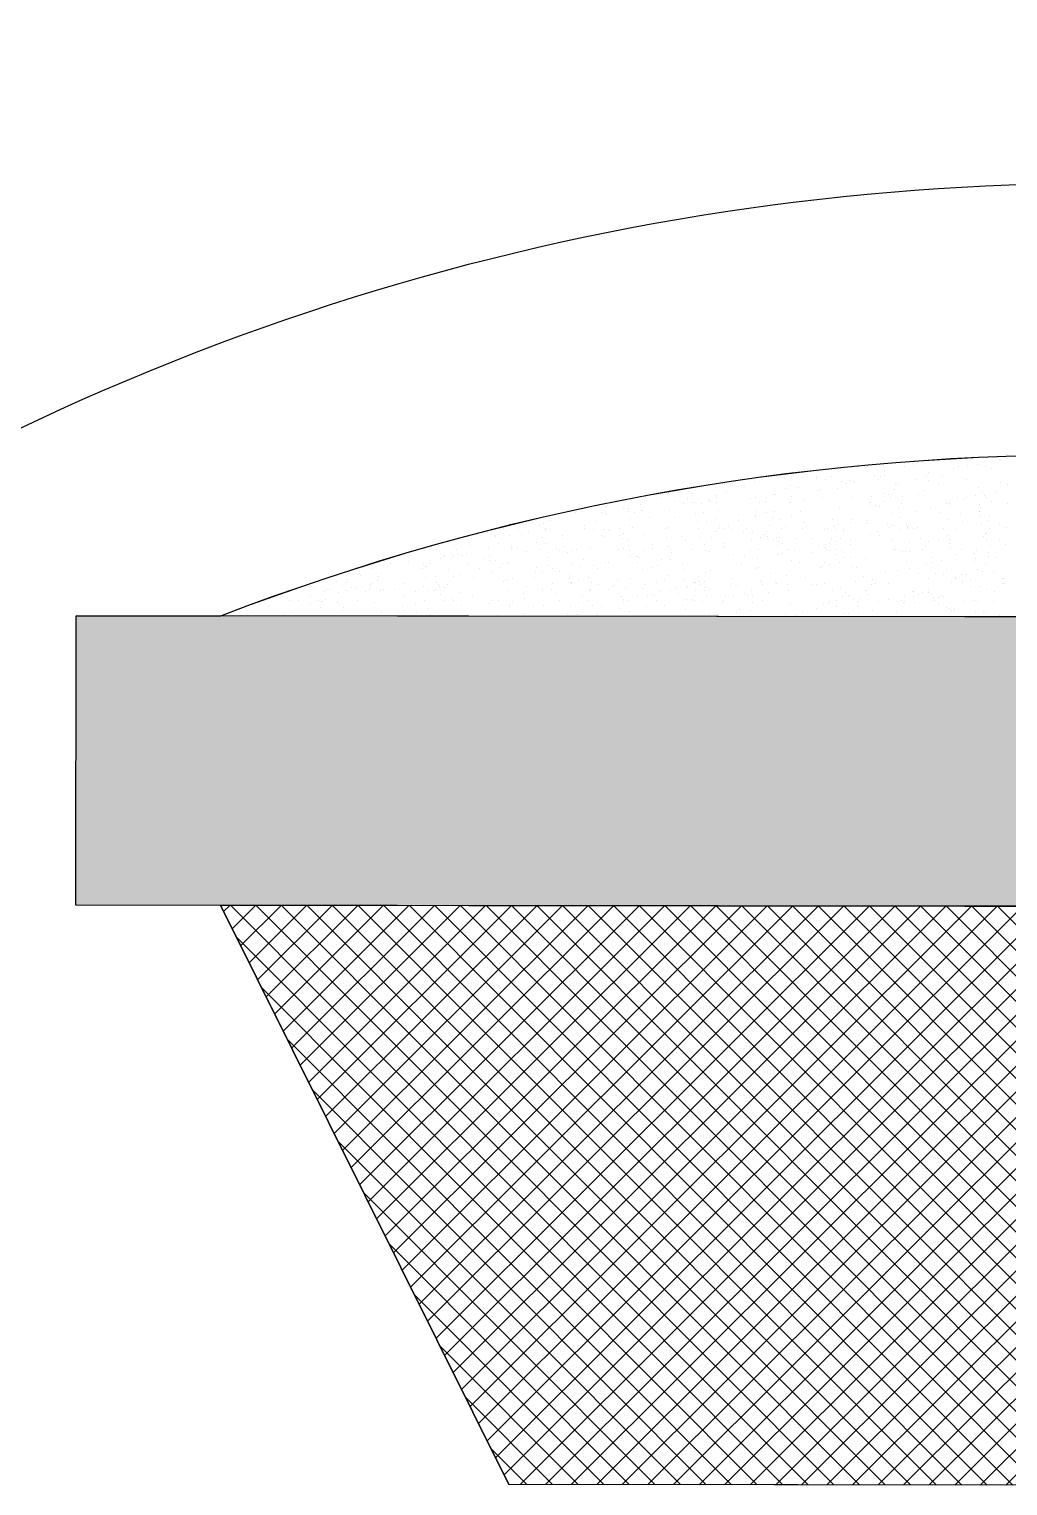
# Model space of a CAD drawing. Extents: x 9 to 378, y 7 to 556.
# Drawn here: x 119.13 to 129.4, y 391.9 to 407.19 of the extents above; entities that cross this region are included whole.
import ezdxf

# ---------------------------------------------------------------- set-up
doc = ezdxf.new("R2010")
doc.units = 0
doc.header["$MEASUREMENT"] = 0
doc.layers.get('0').update_dxf_attribs({"linetype": 'CONTINUOUS'})
doc.layers.add('FURNITURE', color=144, linetype='CONTINUOUS')
doc.layers.add('FURNTIURE', color=7, linetype='CONTINUOUS')

# ---------------------------------------------------------------- blocks, each defined once
blk = doc.blocks.new("50'X96'-G59")
at = {"layer": 'FURNTIURE', "color": 7, "linetype": 'CONTINUOUS'}
for p, q in [((1325.83, 882.474), (1337.83, 894.474)), ((1337.3, 894.474), (1325.944, 883.119)), ((1338.36, 894.474), (1326.36, 882.474)), ((1326.475, 884.179), (1336.769, 894.474)), ((1326.89, 882.474), (1338.891, 894.474)), ((1336.239, 894.474), (1327.005, 885.24)), ((1339.421, 894.474), (1327.421, 882.474)), ((1327.535, 886.301), (1335.709, 894.474)), ((1327.951, 882.474), (1339.951, 894.474)), ((1335.178, 894.474), (1328.066, 887.361)), ((1340.482, 894.474), (1328.481, 882.474)), ((1328.596, 888.422), (1334.648, 894.474)), ((1329.012, 882.474), (1341.012, 894.474)), ((1334.118, 894.474), (1329.127, 889.484)), ((1341.542, 894.474), (1329.542, 882.474)), ((1329.658, 890.544), (1333.587, 894.474)), ((1330.072, 882.474), (1342.073, 894.474)), ((1333.057, 894.474), (1330.188, 891.605)), ((1342.603, 894.474), (1330.603, 882.474)), ((1330.718, 892.666), (1332.527, 894.474)), ((1331.133, 882.474), (1343.133, 894.474)), ((1331.996, 894.474), (1331.249, 893.726)), ((1331.522, 894.274), (1343.321, 882.475)), ((1343.664, 894.474), (1331.663, 882.474)), ((1343.851, 882.475), (1331.852, 894.474)), ((1332.194, 882.474), (1344.194, 894.474)), ((1332.382, 894.474), (1344.382, 882.475)), ((1344.724, 894.474), (1332.724, 882.474)), ((1344.912, 882.475), (1332.913, 894.474)), ((1333.254, 882.474), (1345.255, 894.474)), ((1333.443, 894.474), (1345.442, 882.475)), ((1345.785, 894.474), (1333.785, 882.474)), ((1345.973, 882.475), (1333.973, 894.474)), ((1334.315, 882.474), (1346.315, 894.474)), ((1334.504, 894.474), (1346.503, 882.475)), ((1346.846, 894.474), (1334.845, 882.474)), ((1347.033, 882.475), (1335.034, 894.474)), ((1335.376, 882.474), (1347.376, 894.474)), ((1335.564, 894.474), (1347.564, 882.475)), ((1347.906, 894.474), (1335.906, 882.474)), ((1348.094, 882.475), (1336.095, 894.474)), ((1336.436, 882.474), (1348.437, 894.474)), ((1336.625, 894.474), (1348.624, 882.475)), ((1348.967, 894.474), (1336.967, 882.474)), ((1349.155, 882.475), (1337.155, 894.474)), ((1337.497, 882.474), (1349.497, 894.474)), ((1337.686, 894.474), (1349.685, 882.475)), ((1350.028, 894.474), (1338.027, 882.474)), ((1350.215, 882.475), (1338.216, 894.474)), ((1338.558, 882.474), (1350.558, 894.474)), ((1338.746, 894.474), (1350.746, 882.475)), ((1351.088, 894.474), (1339.088, 882.474)), ((1351.276, 882.475), (1339.277, 894.474)), ((1339.618, 882.474), (1351.619, 894.474)), ((1339.807, 894.474), (1351.806, 882.475)), ((1352.149, 894.474), (1340.149, 882.474)), ((1352.337, 882.475), (1340.337, 894.474)), ((1340.679, 882.474), (1352.679, 894.474)), ((1340.868, 894.474), (1352.867, 882.475)), ((1353.21, 894.474), (1341.209, 882.474)), ((1353.397, 882.475), (1341.398, 894.474)), ((1341.74, 882.474), (1353.74, 894.474)), ((1341.928, 894.474), (1353.928, 882.475)), ((1342.791, 882.475), (1331.345, 893.92)), ((1331.168, 893.567), (1342.26, 882.475)), ((1341.73, 882.475), (1330.992, 893.213)), ((1330.815, 892.86), (1341.2, 882.475)), ((1340.669, 882.475), (1330.638, 892.507)), ((1330.462, 892.152), (1340.139, 882.475)), ((1339.609, 882.475), (1330.284, 891.799)), ((1330.107, 891.446), (1339.078, 882.475)), ((1338.548, 882.475), (1329.931, 891.092)), ((1329.754, 890.738), (1338.018, 882.475)), ((1337.487, 882.475), (1329.577, 890.385)), ((1329.401, 890.031), (1336.957, 882.475)), ((1336.427, 882.475), (1329.224, 889.678)), ((1329.047, 889.325), (1335.896, 882.475)), ((1335.366, 882.475), (1328.871, 888.97)), ((1328.693, 888.617), (1334.836, 882.475)), ((1334.305, 882.475), (1328.516, 888.264)), ((1328.34, 887.91), (1333.775, 882.475)), ((1333.245, 882.475), (1328.163, 887.556)), ((1327.986, 887.203), (1332.714, 882.475)), ((1332.184, 882.475), (1327.81, 886.849)), ((1327.633, 886.496), (1331.654, 882.475)), ((1331.123, 882.475), (1327.456, 886.143)), ((1327.28, 885.788), (1330.593, 882.475)), ((1330.063, 882.475), (1327.102, 885.435)), ((1326.925, 885.082), (1329.532, 882.475)), ((1329.002, 882.475), (1326.749, 884.728)), ((1326.572, 884.374), (1328.472, 882.475)), ((1327.941, 882.475), (1326.395, 884.021)), ((1326.219, 883.667), (1327.411, 882.475)), ((1326.881, 882.475), (1326.042, 883.314)), ((1325.865, 882.961), (1326.35, 882.475)), ((1325.82, 882.475), (1325.689, 882.606))]:
    blk.add_line(p, q, dxfattribs=at)
blk = doc.blocks.new("50'X96'-G60")
at = {"layer": 'FURNTIURE', "color": 3, "linetype": 'CONTINUOUS'}
for p, q in [((1327.064, 876.469), (1327.064, 876.469)), ((1328.639, 876.46), (1328.639, 876.46)), ((1333.22, 876.468), (1333.22, 876.468)), ((1326.058, 876.328), (1326.058, 876.328)), ((1327.684, 876.298), (1327.684, 876.298)), ((1327.717, 876.181), (1327.717, 876.181)), ((1328.804, 876.19), (1328.804, 876.19)), ((1329.317, 876.37), (1329.317, 876.37)), ((1330.068, 876.407), (1330.068, 876.407)), ((1331.19, 876.209), (1331.19, 876.209)), ((1331.608, 876.227), (1331.608, 876.227)), ((1332.318, 876.24), (1332.318, 876.24)), ((1333.038, 876.186), (1333.038, 876.186)), ((1333.045, 876.431), (1333.045, 876.431)), ((1333.512, 876.26), (1333.512, 876.26)), ((1333.919, 876.316), (1333.919, 876.316)), ((1334.092, 876.366), (1334.092, 876.366)), ((1335.192, 876.256), (1335.192, 876.256)), ((1335.257, 876.324), (1335.257, 876.324)), ((1335.755, 876.418), (1335.755, 876.418)), ((1335.929, 876.423), (1335.929, 876.423)), ((1336.647, 876.191), (1336.647, 876.191)), ((1337.682, 876.375), (1337.682, 876.375)), ((1338.118, 876.198), (1338.118, 876.198)), ((1338.398, 876.262), (1338.398, 876.262)), ((1339.143, 876.354), (1339.143, 876.354)), ((1340.007, 876.178), (1340.007, 876.178)), ((1340.74, 876.292), (1340.74, 876.292)), ((1341.443, 876.382), (1341.443, 876.382)), ((1341.481, 876.39), (1341.481, 876.39)), ((1341.768, 876.451), (1341.768, 876.451)), ((1327.363, 875.909), (1327.363, 875.909)), ((1327.764, 875.967), (1327.764, 875.967)), ((1328.22, 875.94), (1328.22, 875.94)), ((1328.411, 875.878), (1328.411, 875.878)), ((1328.614, 875.973), (1328.614, 875.973)), ((1328.701, 875.917), (1328.701, 875.917)), ((1328.728, 875.864), (1328.728, 875.864)), ((1328.94, 875.94), (1328.94, 875.94)), ((1329.421, 876.06), (1329.421, 876.06)), ((1329.823, 875.869), (1329.823, 875.869)), ((1329.9, 875.94), (1329.9, 875.94)), ((1330.044, 875.934), (1330.044, 875.934)), ((1330.17, 876.024), (1330.17, 876.024)), ((1330.597, 875.992), (1330.597, 875.992)), ((1331.389, 876.145), (1331.389, 876.145)), ((1331.58, 875.94), (1331.58, 875.94)), ((1332.3, 875.94), (1332.3, 875.94)), ((1332.486, 875.915), (1332.486, 875.915)), ((1332.579, 876.01), (1332.579, 876.01)), ((1333.134, 876.065), (1333.134, 876.065)), ((1333.26, 875.94), (1333.26, 875.94)), ((1334.56, 876.028), (1334.56, 876.028)), ((1334.627, 876.05), (1334.627, 876.05)), ((1334.94, 875.94), (1334.94, 875.94)), ((1335.12, 876.005), (1335.12, 876.005)), ((1335.282, 875.863), (1335.282, 875.863)), ((1335.66, 875.94), (1335.66, 875.94)), ((1335.704, 876.034), (1335.704, 876.034)), ((1336.087, 876.03), (1336.087, 876.03)), ((1336.483, 875.998), (1336.483, 875.998)), ((1336.542, 876.046), (1336.542, 876.046)), ((1336.62, 875.94), (1336.62, 875.94)), ((1338.3, 875.94), (1338.3, 875.94)), ((1338.525, 876.065), (1338.525, 876.065)), ((1338.57, 875.974), (1338.57, 875.974)), ((1338.651, 876.05), (1338.651, 876.05)), ((1338.754, 876.111), (1338.754, 876.111)), ((1339.02, 875.94), (1339.02, 875.94)), ((1339.471, 876.12), (1339.471, 876.12)), ((1339.98, 875.94), (1339.98, 875.94)), ((1340.017, 876.046), (1340.017, 876.046)), ((1340.099, 876.022), (1340.099, 876.022)), ((1340.31, 875.973), (1340.31, 875.973)), ((1340.425, 876.131), (1340.425, 876.131)), ((1340.507, 876.083), (1340.507, 876.083)), ((1340.558, 876.036), (1340.558, 876.036)), ((1341.66, 875.94), (1341.66, 875.94)), ((1328.153, 875.837), (1328.153, 875.837)), ((1328.734, 875.82), (1328.734, 875.82)), ((1328.884, 875.652), (1328.884, 875.652)), ((1329.409, 875.796), (1329.409, 875.796)), ((1330.091, 875.785), (1330.091, 875.785)), ((1330.323, 875.817), (1330.323, 875.817)), ((1330.457, 875.653), (1330.457, 875.653)), ((1330.867, 875.67), (1330.867, 875.67)), ((1331.571, 875.726), (1331.571, 875.726)), ((1332.129, 875.674), (1332.129, 875.674)), ((1332.493, 875.798), (1332.493, 875.798)), ((1332.849, 875.689), (1332.849, 875.689)), ((1332.902, 875.79), (1332.902, 875.79)), ((1333.033, 875.705), (1333.033, 875.705)), ((1333.465, 875.807), (1333.465, 875.807)), ((1334.115, 875.693), (1334.115, 875.693)), ((1334.407, 875.82), (1334.407, 875.82)), ((1334.664, 875.779), (1334.664, 875.779)), ((1334.83, 875.706), (1334.83, 875.706)), ((1335.451, 875.76), (1335.451, 875.76)), ((1335.461, 875.774), (1335.461, 875.774)), ((1335.535, 875.651), (1335.535, 875.651)), ((1335.546, 875.749), (1335.546, 875.749)), ((1335.695, 875.567), (1335.695, 875.567)), ((1336.347, 875.835), (1336.347, 875.835)), ((1336.812, 875.725), (1336.812, 875.725)), ((1336.834, 875.759), (1336.834, 875.759)), ((1337.024, 875.589), (1337.024, 875.589)), ((1337.132, 875.771), (1337.132, 875.771)), ((1337.893, 875.809), (1337.893, 875.809)), ((1338.139, 875.777), (1338.139, 875.777)), ((1338.794, 875.743), (1338.794, 875.743)), ((1339.005, 875.739), (1339.005, 875.739)), ((1339.476, 875.784), (1339.476, 875.784)), ((1340.085, 875.583), (1340.085, 875.583)), ((1340.777, 875.762), (1340.777, 875.762)), ((1340.865, 875.652), (1340.865, 875.652)), ((1340.979, 875.596), (1340.979, 875.596)), ((1341.174, 875.72), (1341.174, 875.72)), ((1341.83, 875.67), (1341.83, 875.67)), ((1341.869, 875.777), (1341.869, 875.777)), ((1329.883, 875.443), (1329.883, 875.443)), ((1329.977, 875.38), (1329.977, 875.38)), ((1330.993, 875.475), (1330.993, 875.475)), ((1331.262, 875.54), (1331.262, 875.54)), ((1331.583, 875.37), (1331.583, 875.37)), ((1332.166, 875.462), (1332.166, 875.462)), ((1332.418, 875.25), (1332.418, 875.25)), ((1332.92, 875.378), (1332.92, 875.378)), ((1333.343, 875.42), (1333.343, 875.42)), ((1333.441, 875.49), (1333.441, 875.49)), ((1334.259, 875.364), (1334.259, 875.364)), ((1335.238, 875.495), (1335.238, 875.495)), ((1336.72, 875.484), (1336.72, 875.484)), ((1336.767, 875.451), (1336.767, 875.451)), ((1337.46, 875.31), (1337.46, 875.31)), ((1338.241, 875.399), (1338.241, 875.399)), ((1338.705, 875.424), (1338.705, 875.424)), ((1338.815, 875.452), (1338.815, 875.452)), ((1339.85, 875.321), (1339.85, 875.321)), ((1340.264, 875.394), (1340.264, 875.394)), ((1340.57, 875.304), (1340.57, 875.304)), ((1341.256, 875.318), (1341.256, 875.318)), ((1341.415, 875.541), (1341.415, 875.541)), ((1330.444, 875.242), (1330.444, 875.242)), ((1330.511, 875.082), (1330.511, 875.082)), ((1330.56, 875.197), (1330.56, 875.197)), ((1331.384, 874.957), (1331.384, 874.957)), ((1332.721, 875.02), (1332.721, 875.02)), ((1332.821, 875.16), (1332.821, 875.16)), ((1334.07, 875), (1334.07, 875)), ((1334.309, 875.245), (1334.309, 875.245)), ((1335.759, 875.127), (1335.759, 875.127)), ((1336.488, 875.208), (1336.488, 875.208)), ((1337.28, 874.968), (1337.28, 874.968)), ((1337.423, 875.102), (1337.423, 875.102)), ((1337.513, 875.094), (1337.513, 875.094)), ((1338.019, 874.998), (1338.019, 874.998)), ((1338.145, 875.038), (1338.145, 875.038)), ((1338.163, 874.979), (1338.163, 874.979)), ((1338.255, 874.957), (1338.255, 874.957)), ((1338.687, 874.983), (1338.687, 874.983)), ((1339.754, 875.125), (1339.754, 875.125)), ((1339.82, 875.114), (1339.82, 875.114)), ((1341.582, 874.987), (1341.582, 874.987)), ((1331.183, 874.699), (1331.183, 874.699)), ((1331.43, 874.68), (1331.43, 874.68)), ((1331.49, 874.649), (1331.49, 874.649)), ((1331.599, 874.797), (1331.599, 874.797)), ((1331.996, 874.709), (1331.996, 874.709)), ((1332.275, 874.847), (1332.275, 874.847)), ((1332.702, 874.857), (1332.702, 874.857)), ((1332.704, 874.803), (1332.704, 874.803)), ((1333.17, 874.649), (1333.17, 874.649)), ((1333.354, 874.679), (1333.354, 874.679)), ((1333.582, 874.815), (1333.582, 874.815)), ((1333.701, 874.684), (1333.701, 874.684)), ((1333.89, 874.649), (1333.89, 874.649)), ((1333.945, 874.867), (1333.945, 874.867)), ((1334.85, 874.649), (1334.85, 874.649)), ((1335.524, 874.66), (1335.524, 874.66)), ((1335.563, 874.833), (1335.563, 874.833)), ((1335.801, 874.83), (1335.801, 874.83)), ((1336.039, 874.649), (1336.039, 874.649)), ((1336.211, 874.66), (1336.211, 874.66)), ((1336.453, 874.722), (1336.453, 874.722)), ((1336.53, 874.649), (1336.53, 874.649)), ((1336.638, 874.725), (1336.638, 874.725)), ((1336.945, 874.707), (1336.945, 874.707)), ((1337.082, 874.905), (1337.082, 874.905)), ((1337.139, 874.838), (1337.139, 874.838)), ((1337.25, 874.649), (1337.25, 874.649)), ((1337.545, 874.851), (1337.545, 874.851)), ((1338.21, 874.649), (1338.21, 874.649)), ((1338.382, 874.911), (1338.382, 874.911)), ((1338.527, 874.662), (1338.527, 874.662)), ((1338.529, 874.706), (1338.529, 874.706)), ((1339.286, 874.781), (1339.286, 874.781)), ((1339.527, 874.87), (1339.527, 874.87)), ((1339.89, 874.649), (1339.89, 874.649)), ((1340.305, 874.904), (1340.305, 874.904)), ((1340.61, 874.649), (1340.61, 874.649)), ((1341.481, 874.74), (1341.481, 874.74)), ((1341.51, 874.888), (1341.51, 874.888)), ((1341.57, 874.649), (1341.57, 874.649)), ((1332.223, 874.591), (1332.223, 874.591)), ((1334.894, 874.631), (1334.894, 874.631)), ((1335.507, 874.504), (1335.507, 874.504)), ((1337.083, 874.406), (1337.083, 874.406)), ((1337.46, 874.38), (1337.46, 874.38)), ((1337.695, 874.64), (1337.695, 874.64)), ((1339.003, 874.543), (1339.003, 874.543)), ((1339.443, 874.536), (1339.443, 874.536)), ((1339.843, 874.563), (1339.843, 874.563)), ((1339.864, 874.621), (1339.864, 874.621)), ((1339.989, 874.641), (1339.989, 874.641)), ((1340.074, 874.628), (1340.074, 874.628)), ((1341.353, 874.39), (1341.353, 874.39)), ((1341.561, 874.38), (1341.561, 874.38)), ((1333.521, 874.324), (1333.521, 874.324)), ((1333.596, 874.189), (1333.596, 874.189)), ((1334.071, 874.3), (1334.071, 874.3)), ((1334.091, 874.04), (1334.091, 874.04)), ((1334.207, 874.326), (1334.207, 874.326)), ((1335.397, 874.106), (1335.397, 874.106)), ((1335.451, 874.11), (1335.451, 874.11)), ((1335.472, 874.338), (1335.472, 874.338)), ((1335.582, 874.128), (1335.582, 874.128)), ((1335.733, 874.04), (1335.733, 874.04)), ((1335.764, 874.061), (1335.764, 874.061)), ((1336.8, 874.117), (1336.8, 874.117)), ((1336.933, 874.317), (1336.933, 874.317)), ((1339.098, 874.161), (1339.098, 874.161)), ((1339.275, 874.18), (1339.275, 874.18)), ((1339.73, 874.123), (1339.73, 874.123)), ((1340.02, 874.29), (1340.02, 874.29)), ((1340.52, 874.317), (1340.52, 874.317)), ((1341.032, 874.048), (1341.032, 874.048)), ((1341.358, 874.299), (1341.358, 874.299)), ((1334.435, 874.014), (1334.435, 874.014)), ((1334.766, 874.023), (1334.766, 874.023)), ((1336.191, 873.759), (1336.191, 873.759)), ((1336.936, 874.003), (1336.936, 874.003)), ((1339.106, 873.985), (1339.106, 873.985)), ((1339.471, 873.93), (1339.471, 873.93)), ((1339.596, 873.844), (1339.596, 873.844)), ((1339.66, 873.739), (1339.66, 873.739)), ((1339.758, 873.991), (1339.758, 873.991)), ((1341.087, 874.006), (1341.087, 874.006)), ((1341.276, 873.965), (1341.276, 873.965)), ((1341.34, 873.794), (1341.34, 873.794)), ((1341.415, 873.872), (1341.415, 873.872)), ((1341.466, 873.954), (1341.466, 873.954)), ((1337.181, 873.609), (1337.181, 873.609)), ((1337.971, 873.606), (1337.971, 873.606)), ((1338.158, 873.64), (1338.158, 873.64)), ((1339.167, 873.548), (1339.167, 873.548)), ((1340.028, 873.625), (1340.028, 873.625)), ((1340.597, 873.574), (1340.597, 873.574)), ((1338.84, 873.359), (1338.84, 873.359)), ((1339.021, 873.352), (1339.021, 873.352)), ((1339.8, 873.359), (1339.8, 873.359)), ((1340.41, 873.219), (1340.41, 873.219)), ((1340.914, 873.354), (1340.914, 873.354)), ((1341.48, 873.359), (1341.48, 873.359))]:
    blk.add_line(p, q, dxfattribs=at)
blk = doc.blocks.new("50'X96'-G61")
at = {"layer": 'FURNTIURE', "color": 1, "linetype": 'CONTINUOUS'}
for p, q in [((1327.064, 876.469), (1327.064, 876.469)), ((1328.639, 876.46), (1328.639, 876.46)), ((1333.22, 876.468), (1333.22, 876.468)), ((1326.058, 876.328), (1326.058, 876.328)), ((1327.684, 876.298), (1327.684, 876.298)), ((1327.717, 876.181), (1327.717, 876.181)), ((1328.804, 876.19), (1328.804, 876.19)), ((1329.317, 876.37), (1329.317, 876.37)), ((1330.068, 876.407), (1330.068, 876.407)), ((1331.19, 876.209), (1331.19, 876.209)), ((1331.608, 876.227), (1331.608, 876.227)), ((1332.318, 876.24), (1332.318, 876.24)), ((1333.038, 876.186), (1333.038, 876.186)), ((1333.045, 876.431), (1333.045, 876.431)), ((1333.512, 876.26), (1333.512, 876.26)), ((1333.919, 876.316), (1333.919, 876.316)), ((1334.092, 876.366), (1334.092, 876.366)), ((1335.192, 876.256), (1335.192, 876.256)), ((1335.257, 876.324), (1335.257, 876.324)), ((1335.755, 876.418), (1335.755, 876.418)), ((1335.929, 876.423), (1335.929, 876.423)), ((1336.647, 876.191), (1336.647, 876.191)), ((1337.682, 876.375), (1337.682, 876.375)), ((1338.118, 876.198), (1338.118, 876.198)), ((1338.398, 876.262), (1338.398, 876.262)), ((1339.143, 876.354), (1339.143, 876.354)), ((1340.007, 876.178), (1340.007, 876.178)), ((1340.74, 876.292), (1340.74, 876.292)), ((1341.443, 876.382), (1341.443, 876.382)), ((1341.481, 876.39), (1341.481, 876.39)), ((1341.768, 876.451), (1341.768, 876.451)), ((1327.363, 875.909), (1327.363, 875.909)), ((1327.764, 875.967), (1327.764, 875.967)), ((1328.22, 875.94), (1328.22, 875.94)), ((1328.411, 875.878), (1328.411, 875.878)), ((1328.614, 875.973), (1328.614, 875.973)), ((1328.701, 875.917), (1328.701, 875.917)), ((1328.728, 875.864), (1328.728, 875.864)), ((1328.94, 875.94), (1328.94, 875.94)), ((1329.421, 876.06), (1329.421, 876.06)), ((1329.823, 875.869), (1329.823, 875.869)), ((1329.9, 875.94), (1329.9, 875.94)), ((1330.044, 875.934), (1330.044, 875.934)), ((1330.17, 876.024), (1330.17, 876.024)), ((1330.597, 875.992), (1330.597, 875.992)), ((1331.389, 876.145), (1331.389, 876.145)), ((1331.58, 875.94), (1331.58, 875.94)), ((1332.3, 875.94), (1332.3, 875.94)), ((1332.486, 875.915), (1332.486, 875.915)), ((1332.579, 876.01), (1332.579, 876.01)), ((1333.134, 876.065), (1333.134, 876.065)), ((1333.26, 875.94), (1333.26, 875.94)), ((1334.56, 876.028), (1334.56, 876.028)), ((1334.627, 876.05), (1334.627, 876.05)), ((1334.94, 875.94), (1334.94, 875.94)), ((1335.12, 876.005), (1335.12, 876.005)), ((1335.282, 875.863), (1335.282, 875.863)), ((1335.66, 875.94), (1335.66, 875.94)), ((1335.704, 876.034), (1335.704, 876.034)), ((1336.087, 876.03), (1336.087, 876.03)), ((1336.483, 875.998), (1336.483, 875.998)), ((1336.542, 876.046), (1336.542, 876.046)), ((1336.62, 875.94), (1336.62, 875.94)), ((1338.3, 875.94), (1338.3, 875.94)), ((1338.525, 876.065), (1338.525, 876.065)), ((1338.57, 875.974), (1338.57, 875.974)), ((1338.651, 876.05), (1338.651, 876.05)), ((1338.754, 876.111), (1338.754, 876.111)), ((1339.02, 875.94), (1339.02, 875.94)), ((1339.471, 876.12), (1339.471, 876.12)), ((1339.98, 875.94), (1339.98, 875.94)), ((1340.017, 876.046), (1340.017, 876.046)), ((1340.099, 876.022), (1340.099, 876.022)), ((1340.31, 875.973), (1340.31, 875.973)), ((1340.425, 876.131), (1340.425, 876.131)), ((1340.507, 876.083), (1340.507, 876.083)), ((1340.558, 876.036), (1340.558, 876.036)), ((1341.66, 875.94), (1341.66, 875.94)), ((1328.153, 875.837), (1328.153, 875.837)), ((1328.734, 875.82), (1328.734, 875.82)), ((1328.884, 875.652), (1328.884, 875.652)), ((1329.409, 875.796), (1329.409, 875.796)), ((1330.091, 875.785), (1330.091, 875.785)), ((1330.323, 875.817), (1330.323, 875.817)), ((1330.457, 875.653), (1330.457, 875.653)), ((1330.867, 875.67), (1330.867, 875.67)), ((1331.571, 875.726), (1331.571, 875.726)), ((1332.129, 875.674), (1332.129, 875.674)), ((1332.493, 875.798), (1332.493, 875.798)), ((1332.849, 875.689), (1332.849, 875.689)), ((1332.902, 875.79), (1332.902, 875.79)), ((1333.033, 875.705), (1333.033, 875.705)), ((1333.465, 875.807), (1333.465, 875.807)), ((1334.115, 875.693), (1334.115, 875.693)), ((1334.407, 875.82), (1334.407, 875.82)), ((1334.664, 875.779), (1334.664, 875.779)), ((1334.83, 875.706), (1334.83, 875.706)), ((1335.451, 875.76), (1335.451, 875.76)), ((1335.461, 875.774), (1335.461, 875.774)), ((1335.535, 875.651), (1335.535, 875.651)), ((1335.546, 875.749), (1335.546, 875.749)), ((1335.695, 875.567), (1335.695, 875.567)), ((1336.347, 875.835), (1336.347, 875.835)), ((1336.812, 875.725), (1336.812, 875.725)), ((1336.834, 875.759), (1336.834, 875.759)), ((1337.024, 875.589), (1337.024, 875.589)), ((1337.132, 875.771), (1337.132, 875.771)), ((1337.893, 875.809), (1337.893, 875.809)), ((1338.139, 875.777), (1338.139, 875.777)), ((1338.794, 875.743), (1338.794, 875.743)), ((1339.005, 875.739), (1339.005, 875.739)), ((1339.476, 875.784), (1339.476, 875.784)), ((1340.085, 875.583), (1340.085, 875.583)), ((1340.777, 875.762), (1340.777, 875.762)), ((1340.865, 875.652), (1340.865, 875.652)), ((1340.979, 875.596), (1340.979, 875.596)), ((1341.174, 875.72), (1341.174, 875.72)), ((1341.83, 875.67), (1341.83, 875.67)), ((1341.869, 875.777), (1341.869, 875.777)), ((1329.883, 875.443), (1329.883, 875.443)), ((1329.977, 875.38), (1329.977, 875.38)), ((1330.993, 875.475), (1330.993, 875.475)), ((1331.262, 875.54), (1331.262, 875.54)), ((1331.583, 875.37), (1331.583, 875.37)), ((1332.166, 875.462), (1332.166, 875.462)), ((1332.418, 875.25), (1332.418, 875.25)), ((1332.92, 875.378), (1332.92, 875.378)), ((1333.343, 875.42), (1333.343, 875.42)), ((1333.441, 875.49), (1333.441, 875.49)), ((1334.259, 875.364), (1334.259, 875.364)), ((1335.238, 875.495), (1335.238, 875.495)), ((1336.72, 875.484), (1336.72, 875.484)), ((1336.767, 875.451), (1336.767, 875.451)), ((1337.46, 875.31), (1337.46, 875.31)), ((1338.241, 875.399), (1338.241, 875.399)), ((1338.705, 875.424), (1338.705, 875.424)), ((1338.815, 875.452), (1338.815, 875.452)), ((1339.85, 875.321), (1339.85, 875.321)), ((1340.264, 875.394), (1340.264, 875.394)), ((1340.57, 875.304), (1340.57, 875.304)), ((1341.256, 875.318), (1341.256, 875.318)), ((1341.415, 875.541), (1341.415, 875.541)), ((1330.444, 875.242), (1330.444, 875.242)), ((1330.511, 875.082), (1330.511, 875.082)), ((1330.56, 875.197), (1330.56, 875.197)), ((1331.384, 874.957), (1331.384, 874.957)), ((1332.721, 875.02), (1332.721, 875.02)), ((1332.821, 875.16), (1332.821, 875.16)), ((1334.07, 875), (1334.07, 875)), ((1334.309, 875.245), (1334.309, 875.245)), ((1335.759, 875.127), (1335.759, 875.127)), ((1336.488, 875.208), (1336.488, 875.208)), ((1337.28, 874.968), (1337.28, 874.968)), ((1337.423, 875.102), (1337.423, 875.102)), ((1337.513, 875.094), (1337.513, 875.094)), ((1338.019, 874.998), (1338.019, 874.998)), ((1338.145, 875.038), (1338.145, 875.038)), ((1338.163, 874.979), (1338.163, 874.979)), ((1338.255, 874.957), (1338.255, 874.957)), ((1338.687, 874.983), (1338.687, 874.983)), ((1339.754, 875.125), (1339.754, 875.125)), ((1339.82, 875.114), (1339.82, 875.114)), ((1341.582, 874.987), (1341.582, 874.987)), ((1331.183, 874.699), (1331.183, 874.699)), ((1331.43, 874.68), (1331.43, 874.68)), ((1331.49, 874.649), (1331.49, 874.649)), ((1331.599, 874.797), (1331.599, 874.797)), ((1331.996, 874.709), (1331.996, 874.709)), ((1332.275, 874.847), (1332.275, 874.847)), ((1332.702, 874.857), (1332.702, 874.857)), ((1332.704, 874.803), (1332.704, 874.803)), ((1333.17, 874.649), (1333.17, 874.649)), ((1333.354, 874.679), (1333.354, 874.679)), ((1333.582, 874.815), (1333.582, 874.815)), ((1333.701, 874.684), (1333.701, 874.684)), ((1333.89, 874.649), (1333.89, 874.649)), ((1333.945, 874.867), (1333.945, 874.867)), ((1334.85, 874.649), (1334.85, 874.649)), ((1335.524, 874.66), (1335.524, 874.66)), ((1335.563, 874.833), (1335.563, 874.833)), ((1335.801, 874.83), (1335.801, 874.83)), ((1336.039, 874.649), (1336.039, 874.649)), ((1336.211, 874.66), (1336.211, 874.66)), ((1336.453, 874.722), (1336.453, 874.722)), ((1336.53, 874.649), (1336.53, 874.649)), ((1336.638, 874.725), (1336.638, 874.725)), ((1336.945, 874.707), (1336.945, 874.707)), ((1337.082, 874.905), (1337.082, 874.905)), ((1337.139, 874.838), (1337.139, 874.838)), ((1337.25, 874.649), (1337.25, 874.649)), ((1337.545, 874.851), (1337.545, 874.851)), ((1338.21, 874.649), (1338.21, 874.649)), ((1338.382, 874.911), (1338.382, 874.911)), ((1338.527, 874.662), (1338.527, 874.662)), ((1338.529, 874.706), (1338.529, 874.706)), ((1339.286, 874.781), (1339.286, 874.781)), ((1339.527, 874.87), (1339.527, 874.87)), ((1339.89, 874.649), (1339.89, 874.649)), ((1340.305, 874.904), (1340.305, 874.904)), ((1340.61, 874.649), (1340.61, 874.649)), ((1341.481, 874.74), (1341.481, 874.74)), ((1341.51, 874.888), (1341.51, 874.888)), ((1341.57, 874.649), (1341.57, 874.649)), ((1332.223, 874.591), (1332.223, 874.591)), ((1334.894, 874.631), (1334.894, 874.631)), ((1335.507, 874.504), (1335.507, 874.504)), ((1337.083, 874.406), (1337.083, 874.406)), ((1337.46, 874.38), (1337.46, 874.38)), ((1337.695, 874.64), (1337.695, 874.64)), ((1339.003, 874.543), (1339.003, 874.543)), ((1339.443, 874.536), (1339.443, 874.536)), ((1339.843, 874.563), (1339.843, 874.563)), ((1339.864, 874.621), (1339.864, 874.621)), ((1339.989, 874.641), (1339.989, 874.641)), ((1340.074, 874.628), (1340.074, 874.628)), ((1341.353, 874.39), (1341.353, 874.39)), ((1341.561, 874.38), (1341.561, 874.38)), ((1333.521, 874.324), (1333.521, 874.324)), ((1333.596, 874.189), (1333.596, 874.189)), ((1334.071, 874.3), (1334.071, 874.3)), ((1334.091, 874.04), (1334.091, 874.04)), ((1334.207, 874.326), (1334.207, 874.326)), ((1335.397, 874.106), (1335.397, 874.106)), ((1335.451, 874.11), (1335.451, 874.11)), ((1335.472, 874.338), (1335.472, 874.338)), ((1335.582, 874.128), (1335.582, 874.128)), ((1335.733, 874.04), (1335.733, 874.04)), ((1335.764, 874.061), (1335.764, 874.061)), ((1336.8, 874.117), (1336.8, 874.117)), ((1336.933, 874.317), (1336.933, 874.317)), ((1339.098, 874.161), (1339.098, 874.161)), ((1339.275, 874.18), (1339.275, 874.18)), ((1339.73, 874.123), (1339.73, 874.123)), ((1340.02, 874.29), (1340.02, 874.29)), ((1340.52, 874.317), (1340.52, 874.317)), ((1341.032, 874.048), (1341.032, 874.048)), ((1341.358, 874.299), (1341.358, 874.299)), ((1334.435, 874.014), (1334.435, 874.014)), ((1334.766, 874.023), (1334.766, 874.023)), ((1336.191, 873.759), (1336.191, 873.759)), ((1336.936, 874.003), (1336.936, 874.003)), ((1339.106, 873.985), (1339.106, 873.985)), ((1339.471, 873.93), (1339.471, 873.93)), ((1339.596, 873.844), (1339.596, 873.844)), ((1339.66, 873.739), (1339.66, 873.739)), ((1339.758, 873.991), (1339.758, 873.991)), ((1341.087, 874.006), (1341.087, 874.006)), ((1341.276, 873.965), (1341.276, 873.965)), ((1341.34, 873.794), (1341.34, 873.794)), ((1341.415, 873.872), (1341.415, 873.872)), ((1341.466, 873.954), (1341.466, 873.954)), ((1337.181, 873.609), (1337.181, 873.609)), ((1337.971, 873.606), (1337.971, 873.606)), ((1338.158, 873.64), (1338.158, 873.64)), ((1339.167, 873.548), (1339.167, 873.548)), ((1340.028, 873.625), (1340.028, 873.625)), ((1340.597, 873.574), (1340.597, 873.574)), ((1338.84, 873.359), (1338.84, 873.359)), ((1339.021, 873.352), (1339.021, 873.352)), ((1339.8, 873.359), (1339.8, 873.359)), ((1340.41, 873.219), (1340.41, 873.219)), ((1340.914, 873.354), (1340.914, 873.354)), ((1341.48, 873.359), (1341.48, 873.359))]:
    blk.add_line(p, q, dxfattribs=at)
blk = doc.blocks.new("50'X96'-G62")
at = {"layer": 'FURNTIURE', "color": 3, "linetype": 'CONTINUOUS'}
for p, q in [((1326.014, 876.342), (1326.014, 876.342)), ((1326.289, 876.401), (1326.289, 876.401)), ((1326.633, 876.264), (1326.633, 876.264)), ((1326.922, 876.451), (1326.922, 876.451)), ((1327.089, 876.41), (1327.089, 876.41)), ((1327.23, 876.156), (1327.23, 876.156)), ((1327.486, 876.245), (1327.486, 876.245)), ((1328.164, 876.288), (1328.164, 876.288)), ((1328.95, 876.375), (1328.95, 876.375)), ((1329.4, 876.27), (1329.4, 876.27)), ((1329.421, 876.36), (1329.421, 876.36)), ((1329.654, 876.231), (1329.654, 876.231)), ((1329.924, 876.306), (1329.924, 876.306)), ((1329.971, 876.436), (1329.971, 876.436)), ((1330.27, 876.156), (1330.27, 876.156)), ((1330.618, 876.252), (1330.618, 876.252)), ((1331.365, 876.453), (1331.365, 876.453)), ((1331.612, 876.269), (1331.612, 876.269)), ((1331.931, 876.441), (1331.931, 876.441)), ((1332.81, 876.439), (1332.81, 876.439)), ((1332.867, 876.276), (1332.867, 876.276)), ((1333.002, 876.435), (1333.002, 876.435)), ((1333.339, 876.257), (1333.339, 876.257)), ((1333.444, 876.392), (1333.444, 876.392)), ((1333.98, 876.17), (1333.98, 876.17)), ((1334.454, 876.264), (1334.454, 876.264)), ((1334.829, 876.247), (1334.829, 876.247)), ((1335.612, 876.153), (1335.612, 876.153)), ((1336.02, 876.177), (1336.02, 876.177)), ((1336.38, 876.331), (1336.38, 876.331)), ((1337.325, 876.425), (1337.325, 876.425)), ((1337.445, 876.231), (1337.445, 876.231)), ((1337.546, 876.446), (1337.546, 876.446)), ((1337.983, 876.312), (1337.983, 876.312)), ((1338.642, 876.401), (1338.642, 876.401)), ((1338.849, 876.268), (1338.849, 876.268)), ((1339.267, 876.156), (1339.267, 876.156)), ((1339.646, 876.396), (1339.646, 876.396)), ((1339.793, 876.162), (1339.793, 876.162)), ((1340.504, 876.217), (1340.504, 876.217)), ((1340.675, 876.275), (1340.675, 876.275)), ((1340.825, 876.344), (1340.825, 876.344)), ((1327.05, 876.15), (1327.05, 876.15)), ((1327.483, 876.04), (1327.483, 876.04)), ((1327.65, 876.15), (1327.65, 876.15)), ((1327.875, 875.918), (1327.875, 875.918)), ((1328.072, 875.982), (1328.072, 875.982)), ((1328.341, 875.885), (1328.341, 875.885)), ((1328.45, 876.15), (1328.45, 876.15)), ((1328.99, 875.925), (1328.99, 875.925)), ((1329.217, 875.93), (1329.217, 875.93)), ((1329.85, 876.15), (1329.85, 876.15)), ((1330.077, 875.926), (1330.077, 875.926)), ((1330.149, 875.869), (1330.149, 875.869)), ((1330.261, 875.881), (1330.261, 875.881)), ((1330.415, 876.1), (1330.415, 876.1)), ((1330.45, 876.15), (1330.45, 876.15)), ((1330.847, 876.059), (1330.847, 876.059)), ((1331.25, 876.15), (1331.25, 876.15)), ((1331.891, 875.998), (1331.891, 875.998)), ((1331.924, 876.106), (1331.924, 876.106)), ((1331.958, 875.853), (1331.958, 875.853)), ((1332.3, 875.9), (1332.3, 875.9)), ((1332.65, 876.15), (1332.65, 876.15)), ((1333.25, 876.15), (1333.25, 876.15)), ((1333.299, 875.922), (1333.299, 875.922)), ((1333.656, 875.911), (1333.656, 875.911)), ((1333.976, 876.125), (1333.976, 876.125)), ((1334.05, 876.15), (1334.05, 876.15)), ((1334.259, 876.068), (1334.259, 876.068)), ((1334.37, 875.886), (1334.37, 875.886)), ((1334.715, 875.947), (1334.715, 875.947)), ((1334.763, 875.941), (1334.763, 875.941)), ((1335.049, 875.892), (1335.049, 875.892)), ((1335.4, 876.119), (1335.4, 876.119)), ((1335.437, 876.041), (1335.437, 876.041)), ((1335.45, 876.15), (1335.45, 876.15)), ((1335.472, 875.928), (1335.472, 875.928)), ((1335.657, 875.865), (1335.657, 875.865)), ((1336.05, 876.15), (1336.05, 876.15)), ((1336.246, 876.061), (1336.246, 876.061)), ((1336.654, 876.059), (1336.654, 876.059)), ((1336.85, 876.15), (1336.85, 876.15)), ((1336.987, 875.981), (1336.987, 875.981)), ((1338.25, 876.15), (1338.25, 876.15)), ((1338.4, 876.145), (1338.4, 876.145)), ((1338.479, 875.871), (1338.479, 875.871)), ((1338.656, 876.038), (1338.656, 876.038)), ((1338.85, 876.15), (1338.85, 876.15)), ((1339.035, 876.023), (1339.035, 876.023)), ((1339.65, 876.15), (1339.65, 876.15)), ((1339.749, 876.128), (1339.749, 876.128)), ((1339.796, 876.053), (1339.796, 876.053)), ((1339.96, 875.951), (1339.96, 875.951)), ((1340.29, 875.925), (1340.29, 875.925)), ((1340.383, 876.013), (1340.383, 876.013)), ((1340.609, 876.045), (1340.609, 876.045)), ((1341.05, 876.15), (1341.05, 876.15)), ((1341.507, 875.907), (1341.507, 875.907)), ((1341.65, 876.15), (1341.65, 876.15)), ((1328.02, 875.76), (1328.02, 875.76)), ((1328.25, 875.725), (1328.25, 875.725)), ((1328.282, 875.611), (1328.282, 875.611)), ((1328.519, 875.639), (1328.519, 875.639)), ((1328.763, 875.794), (1328.763, 875.794)), ((1328.872, 875.741), (1328.872, 875.741)), ((1328.95, 875.6), (1328.95, 875.6)), ((1330.148, 875.814), (1330.148, 875.814)), ((1330.59, 875.605), (1330.59, 875.605)), ((1331.487, 875.764), (1331.487, 875.764)), ((1331.678, 875.701), (1331.678, 875.701)), ((1332.289, 875.554), (1332.289, 875.554)), ((1332.654, 875.552), (1332.654, 875.552)), ((1332.844, 875.617), (1332.844, 875.617)), ((1332.879, 875.781), (1332.879, 875.781)), ((1332.891, 875.771), (1332.891, 875.771)), ((1333.258, 875.672), (1333.258, 875.672)), ((1333.767, 875.835), (1333.767, 875.835)), ((1333.851, 875.722), (1333.851, 875.722)), ((1334.912, 875.622), (1334.912, 875.622)), ((1335.222, 875.718), (1335.222, 875.718)), ((1335.304, 875.846), (1335.304, 875.846)), ((1335.576, 875.819), (1335.576, 875.819)), ((1335.651, 875.75), (1335.651, 875.75)), ((1336.24, 875.681), (1336.24, 875.681)), ((1336.855, 875.808), (1336.855, 875.808)), ((1337.152, 875.794), (1337.152, 875.794)), ((1337.363, 875.617), (1337.363, 875.617)), ((1337.384, 875.803), (1337.384, 875.803)), ((1337.744, 875.654), (1337.744, 875.654)), ((1337.97, 875.815), (1337.97, 875.815)), ((1338.96, 875.637), (1338.96, 875.637)), ((1339.115, 875.805), (1339.115, 875.805)), ((1339.128, 875.704), (1339.128, 875.704)), ((1339.193, 875.787), (1339.193, 875.787)), ((1340.305, 875.683), (1340.305, 875.683)), ((1340.851, 875.681), (1340.851, 875.681)), ((1341.001, 875.771), (1341.001, 875.771)), ((1341.002, 875.716), (1341.002, 875.716)), ((1341.097, 875.6), (1341.097, 875.6)), ((1341.173, 875.84), (1341.173, 875.84)), ((1341.644, 875.554), (1341.644, 875.554)), ((1341.837, 875.784), (1341.837, 875.784)), ((1341.849, 875.684), (1341.849, 875.684)), ((1328.576, 875.469), (1328.576, 875.469)), ((1328.744, 875.483), (1328.744, 875.483)), ((1329.517, 875.338), (1329.517, 875.338)), ((1329.835, 875.39), (1329.835, 875.39)), ((1330.177, 875.277), (1330.177, 875.277)), ((1330.345, 875.5), (1330.345, 875.5)), ((1330.402, 875.28), (1330.402, 875.28)), ((1331.194, 875.326), (1331.194, 875.326)), ((1331.326, 875.322), (1331.326, 875.322)), ((1331.392, 875.469), (1331.392, 875.469)), ((1331.456, 875.383), (1331.456, 875.383)), ((1331.539, 875.387), (1331.539, 875.387)), ((1332.153, 875.543), (1332.153, 875.543)), ((1332.415, 875.417), (1332.415, 875.417)), ((1332.507, 875.476), (1332.507, 875.476)), ((1333.065, 875.442), (1333.065, 875.442)), ((1333.135, 875.305), (1333.135, 875.305)), ((1333.664, 875.364), (1333.664, 875.364)), ((1334.37, 875.499), (1334.37, 875.499)), ((1334.555, 875.46), (1334.555, 875.46)), ((1334.766, 875.284), (1334.766, 875.284)), ((1334.944, 875.289), (1334.944, 875.289)), ((1335.197, 875.384), (1335.197, 875.384)), ((1335.786, 875.512), (1335.786, 875.512)), ((1336.414, 875.366), (1336.414, 875.366)), ((1336.752, 875.273), (1336.752, 875.273)), ((1337.63, 875.357), (1337.63, 875.357)), ((1338.055, 875.456), (1338.055, 875.456)), ((1338.105, 875.437), (1338.105, 875.437)), ((1338.136, 875.347), (1338.136, 875.347)), ((1338.455, 875.342), (1338.455, 875.342)), ((1338.561, 875.257), (1338.561, 875.257)), ((1338.677, 875.251), (1338.677, 875.251)), ((1339.001, 875.275), (1339.001, 875.275)), ((1339.654, 875.511), (1339.654, 875.511)), ((1339.914, 875.473), (1339.914, 875.473)), ((1340.37, 875.358), (1340.37, 875.358)), ((1340.675, 875.5), (1340.675, 875.5)), ((1341.265, 875.261), (1341.265, 875.261)), ((1341.309, 875.49), (1341.309, 875.49)), ((1341.486, 875.365), (1341.486, 875.365)), ((1341.703, 875.25), (1341.703, 875.25)), ((1329.775, 875.076), (1329.775, 875.076)), ((1329.991, 875.036), (1329.991, 875.036)), ((1330.259, 875.213), (1330.259, 875.213)), ((1330.399, 875.185), (1330.399, 875.185)), ((1330.466, 875.001), (1330.466, 875.001)), ((1330.626, 875.225), (1330.626, 875.225)), ((1330.719, 875.181), (1330.719, 875.181)), ((1330.809, 875.016), (1330.809, 875.016)), ((1331.175, 875.076), (1331.175, 875.076)), ((1331.643, 875.051), (1331.643, 875.051)), ((1331.646, 875.081), (1331.646, 875.081)), ((1331.655, 875.016), (1331.655, 875.016)), ((1331.775, 875.076), (1331.775, 875.076)), ((1331.958, 875.127), (1331.958, 875.127)), ((1332.169, 874.95), (1332.169, 874.95)), ((1332.227, 875.093), (1332.227, 875.093)), ((1332.575, 875.076), (1332.575, 875.076)), ((1332.651, 875.113), (1332.651, 875.113)), ((1333.001, 875.092), (1333.001, 875.092)), ((1333.294, 875.067), (1333.294, 875.067)), ((1333.868, 875.096), (1333.868, 875.096)), ((1333.975, 875.076), (1333.975, 875.076)), ((1334.121, 875.236), (1334.121, 875.236)), ((1334.241, 875.229), (1334.241, 875.229)), ((1334.26, 875.228), (1334.26, 875.228)), ((1334.395, 875.109), (1334.395, 875.109)), ((1334.575, 875.076), (1334.575, 875.076)), ((1334.907, 875.019), (1334.907, 875.019)), ((1334.945, 875.081), (1334.945, 875.081)), ((1334.976, 875.149), (1334.976, 875.149)), ((1335.375, 875.076), (1335.375, 875.076)), ((1335.651, 874.975), (1335.651, 874.975)), ((1336.022, 875.026), (1336.022, 875.026)), ((1336.053, 874.958), (1336.053, 874.958)), ((1336.06, 875.003), (1336.06, 875.003)), ((1336.066, 875.041), (1336.066, 875.041)), ((1336.246, 875.188), (1336.246, 875.188)), ((1336.597, 875.096), (1336.597, 875.096)), ((1336.775, 875.076), (1336.775, 875.076)), ((1337.172, 875.008), (1337.172, 875.008)), ((1337.173, 875.193), (1337.173, 875.193)), ((1337.258, 875.172), (1337.258, 875.172)), ((1337.375, 875.076), (1337.375, 875.076)), ((1337.901, 875.138), (1337.901, 875.138)), ((1338.175, 875.076), (1338.175, 875.076)), ((1338.249, 875.112), (1338.249, 875.112)), ((1338.372, 875.181), (1338.372, 875.181)), ((1339.575, 875.076), (1339.575, 875.076)), ((1339.613, 875.086), (1339.613, 875.086)), ((1339.901, 875.127), (1339.901, 875.127)), ((1340.175, 875.076), (1340.175, 875.076)), ((1340.24, 874.991), (1340.24, 874.991)), ((1340.369, 875.241), (1340.369, 875.241)), ((1340.745, 875.047), (1340.745, 875.047)), ((1340.879, 875.18), (1340.879, 875.18)), ((1340.975, 875.076), (1340.975, 875.076)), ((1341.233, 875.156), (1341.233, 875.156)), ((1341.545, 875.221), (1341.545, 875.221)), ((1341.553, 875.143), (1341.553, 875.143)), ((1341.893, 874.964), (1341.893, 874.964)), ((1330.749, 874.877), (1330.749, 874.877)), ((1331.322, 874.826), (1331.322, 874.826)), ((1331.785, 874.681), (1331.785, 874.681)), ((1331.868, 874.783), (1331.868, 874.783)), ((1332.35, 874.646), (1332.35, 874.646)), ((1332.361, 874.669), (1332.361, 874.669)), ((1333.519, 874.799), (1333.519, 874.799)), ((1333.55, 874.682), (1333.55, 874.682)), ((1333.664, 874.664), (1333.664, 874.664)), ((1333.976, 874.75), (1333.976, 874.75)), ((1334.054, 874.904), (1334.054, 874.904)), ((1334.383, 874.781), (1334.383, 874.781)), ((1334.863, 874.833), (1334.863, 874.833)), ((1335.17, 874.813), (1335.17, 874.813)), ((1335.879, 874.717), (1335.879, 874.717)), ((1335.943, 874.651), (1335.943, 874.651)), ((1336.625, 874.899), (1336.625, 874.899)), ((1336.822, 874.828), (1336.822, 874.828)), ((1336.95, 874.819), (1336.95, 874.819)), ((1337.18, 874.915), (1337.18, 874.915)), ((1337.891, 874.854), (1337.891, 874.854)), ((1338.135, 874.657), (1338.135, 874.657)), ((1338.282, 874.846), (1338.282, 874.846)), ((1338.369, 874.661), (1338.369, 874.661)), ((1338.474, 874.844), (1338.474, 874.844)), ((1338.687, 874.885), (1338.687, 874.885)), ((1339.087, 874.768), (1339.087, 874.768)), ((1339.234, 874.704), (1339.234, 874.704)), ((1339.718, 874.665), (1339.718, 874.665)), ((1339.895, 874.93), (1339.895, 874.93)), ((1340.126, 874.859), (1340.126, 874.859)), ((1340.694, 874.795), (1340.694, 874.795)), ((1340.889, 874.654), (1340.889, 874.654)), ((1341.43, 874.801), (1341.43, 874.801)), ((1341.508, 874.752), (1341.508, 874.752)), ((1341.778, 874.875), (1341.778, 874.875)), ((1331.717, 874.576), (1331.717, 874.576)), ((1332.31, 874.542), (1332.31, 874.542)), ((1332.467, 874.494), (1332.467, 874.494)), ((1333.156, 874.591), (1333.156, 874.591)), ((1333.594, 874.344), (1333.594, 874.344)), ((1334.092, 874.586), (1334.092, 874.586)), ((1334.158, 874.63), (1334.158, 874.63)), ((1334.516, 874.42), (1334.516, 874.42)), ((1335.028, 874.421), (1335.028, 874.421)), ((1335.685, 874.512), (1335.685, 874.512)), ((1335.909, 874.437), (1335.909, 874.437)), ((1335.967, 874.614), (1335.967, 874.614)), ((1336.141, 874.615), (1336.141, 874.615)), ((1336.35, 874.473), (1336.35, 874.473)), ((1336.362, 874.349), (1336.362, 874.349)), ((1336.719, 874.37), (1336.719, 874.37)), ((1337.064, 874.431), (1337.064, 874.431)), ((1337.325, 874.6), (1337.325, 874.6)), ((1337.704, 874.529), (1337.704, 874.529)), ((1337.775, 874.598), (1337.775, 874.598)), ((1338.299, 874.456), (1338.299, 874.456)), ((1338.424, 874.57), (1338.424, 874.57)), ((1338.687, 874.52), (1338.687, 874.52)), ((1338.699, 874.452), (1338.699, 874.452)), ((1339.042, 874.474), (1339.042, 874.474)), ((1339.497, 874.625), (1339.497, 874.625)), ((1339.53, 874.34), (1339.53, 874.34)), ((1339.539, 874.576), (1339.539, 874.576)), ((1339.584, 874.582), (1339.584, 874.582)), ((1339.693, 874.418), (1339.693, 874.418)), ((1339.86, 874.594), (1339.86, 874.594)), ((1340.695, 874.465), (1340.695, 874.465)), ((1340.993, 874.498), (1340.993, 874.498)), ((1341.392, 874.566), (1341.392, 874.566)), ((1341.543, 874.477), (1341.543, 874.477)), ((1341.76, 874.532), (1341.76, 874.532)), ((1332.748, 874.33), (1332.748, 874.33)), ((1332.967, 874.319), (1332.967, 874.319)), ((1334.074, 874.237), (1334.074, 874.237)), ((1334.13, 874.071), (1334.13, 874.071)), ((1334.933, 874.283), (1334.933, 874.283)), ((1335.193, 874.101), (1335.193, 874.101)), ((1335.232, 874.126), (1335.232, 874.126)), ((1335.298, 874.058), (1335.298, 874.058)), ((1335.781, 874.085), (1335.781, 874.085)), ((1335.903, 874.116), (1335.903, 874.116)), ((1336.923, 874.087), (1336.923, 874.087)), ((1337.102, 874.286), (1337.102, 874.286)), ((1337.433, 874.101), (1337.433, 874.101)), ((1338.447, 874.227), (1338.447, 874.227)), ((1339.085, 874.116), (1339.085, 874.116)), ((1339.208, 874.159), (1339.208, 874.159)), ((1339.666, 874.21), (1339.666, 874.21)), ((1340.675, 874.125), (1340.675, 874.125)), ((1340.736, 874.131), (1340.736, 874.131)), ((1340.75, 874.165), (1340.75, 874.165)), ((1341.355, 874.153), (1341.355, 874.153)), ((1341.939, 874.12), (1341.939, 874.12)), ((1334.707, 873.947), (1334.707, 873.947)), ((1335.3, 874), (1335.3, 874)), ((1335.413, 873.931), (1335.413, 873.931)), ((1335.9, 874), (1335.9, 874)), ((1335.901, 873.957), (1335.901, 873.957)), ((1336.031, 873.747), (1336.031, 873.747)), ((1336.475, 873.781), (1336.475, 873.781)), ((1336.613, 874.019), (1336.613, 874.019)), ((1336.7, 874), (1336.7, 874)), ((1337.077, 873.936), (1337.077, 873.936)), ((1337.119, 873.939), (1337.119, 873.939)), ((1337.325, 873.825), (1337.325, 873.825)), ((1337.425, 873.765), (1337.425, 873.765)), ((1337.465, 873.992), (1337.465, 873.992)), ((1337.591, 873.787), (1337.591, 873.787)), ((1338.1, 874), (1338.1, 874)), ((1338.401, 873.827), (1338.401, 873.827)), ((1338.7, 874), (1338.7, 874)), ((1339.393, 873.914), (1339.393, 873.914)), ((1339.5, 874), (1339.5, 874)), ((1339.603, 873.737), (1339.603, 873.737)), ((1340.085, 873.948), (1340.085, 873.948)), ((1340.201, 873.848), (1340.201, 873.848)), ((1340.9, 874), (1340.9, 874)), ((1341.5, 874), (1341.5, 874)), ((1341.706, 873.906), (1341.706, 873.906)), ((1336.631, 873.625), (1336.631, 873.625)), ((1336.684, 873.682), (1336.684, 873.682)), ((1337.683, 873.586), (1337.683, 873.586)), ((1337.995, 873.459), (1337.995, 873.459)), ((1338.286, 873.574), (1338.286, 873.574)), ((1338.492, 873.666), (1338.492, 873.666)), ((1338.58, 873.711), (1338.58, 873.711)), ((1338.748, 873.677), (1338.748, 873.677)), ((1339.001, 873.45), (1339.001, 873.45)), ((1339.27, 873.626), (1339.27, 873.626)), ((1339.311, 873.566), (1339.311, 873.566)), ((1339.392, 873.458), (1339.392, 873.458)), ((1340.296, 873.492), (1340.296, 873.492)), ((1340.301, 873.65), (1340.301, 873.65)), ((1340.508, 873.736), (1340.508, 873.736)), ((1341.048, 873.597), (1341.048, 873.597)), ((1341.079, 873.618), (1341.079, 873.618)), ((1341.79, 873.687), (1341.79, 873.687)), ((1341.938, 873.728), (1341.938, 873.728)), ((1338.588, 873.378), (1338.588, 873.378)), ((1339.992, 873.331), (1339.992, 873.331)), ((1340.838, 873.397), (1340.838, 873.397)), ((1341.106, 873.338), (1341.106, 873.338)), ((1341.612, 873.392), (1341.612, 873.392)), ((1341.717, 873.176), (1341.717, 873.176)), ((1341.774, 873.232), (1341.774, 873.232)), ((1341.793, 873.206), (1341.793, 873.206))]:
    blk.add_line(p, q, dxfattribs=at)
blk = doc.blocks.new("50'X96'-G63")
at = {"layer": 'FURNTIURE', "color": 5, "linetype": 'CONTINUOUS'}
for p, q in [((1328.048, 876.196), (1328.048, 876.196)), ((1328.149, 876.354), (1328.149, 876.354)), ((1329.692, 876.401), (1329.692, 876.401)), ((1331.665, 876.164), (1331.665, 876.164)), ((1332.102, 876.28), (1332.102, 876.28)), ((1333.418, 876.45), (1333.418, 876.45)), ((1336.324, 876.392), (1336.324, 876.392)), ((1336.618, 876.351), (1336.618, 876.351)), ((1338.229, 876.208), (1338.229, 876.208)), ((1338.53, 876.408), (1338.53, 876.408)), ((1338.844, 876.404), (1338.844, 876.404)), ((1339.779, 876.178), (1339.779, 876.178)), ((1340.786, 876.343), (1340.786, 876.343)), ((1340.849, 876.308), (1340.849, 876.308)), ((1341.279, 876.369), (1341.279, 876.369)), ((1341.324, 876.165), (1341.324, 876.165)), ((1327.543, 875.887), (1327.543, 875.887)), ((1327.803, 876.136), (1327.803, 876.136)), ((1327.805, 875.93), (1327.805, 875.93)), ((1329.656, 875.968), (1329.656, 875.968)), ((1333.751, 875.863), (1333.751, 875.863)), ((1333.929, 876.052), (1333.929, 876.052)), ((1334.008, 875.891), (1334.008, 875.891)), ((1334.466, 876.067), (1334.466, 876.067)), ((1334.65, 876.15), (1334.65, 876.15)), ((1335.283, 876.13), (1335.283, 876.13)), ((1335.754, 875.904), (1335.754, 875.904)), ((1337.396, 875.932), (1337.396, 875.932)), ((1338.9, 876.098), (1338.9, 876.098)), ((1340.165, 875.973), (1340.165, 875.973)), ((1340.401, 876.078), (1340.401, 876.078)), ((1341.258, 876.131), (1341.258, 876.131)), ((1328.224, 875.782), (1328.224, 875.782)), ((1329.859, 875.665), (1329.859, 875.665)), ((1330.075, 875.653), (1330.075, 875.653)), ((1331.534, 875.713), (1331.534, 875.713)), ((1333.318, 875.769), (1333.318, 875.769)), ((1336.186, 875.828), (1336.186, 875.828)), ((1340.451, 875.574), (1340.451, 875.574)), ((1340.61, 875.594), (1340.61, 875.594)), ((1341.349, 875.85), (1341.349, 875.85)), ((1329.138, 875.374), (1329.138, 875.374)), ((1329.807, 875.476), (1329.807, 875.476)), ((1330.742, 875.376), (1330.742, 875.376)), ((1331.094, 875.287), (1331.094, 875.287)), ((1333.591, 875.352), (1333.591, 875.352)), ((1334.678, 875.412), (1334.678, 875.412)), ((1339.404, 875.529), (1339.404, 875.529)), ((1330.1, 875.1), (1330.1, 875.1)), ((1330.266, 875.231), (1330.266, 875.231)), ((1331.203, 875.242), (1331.203, 875.242)), ((1332.346, 874.974), (1332.346, 874.974)), ((1332.9, 875.1), (1332.9, 875.1)), ((1334.1, 875.1), (1334.1, 875.1)), ((1334.575, 874.987), (1334.575, 874.987)), ((1335.7, 875.1), (1335.7, 875.1)), ((1338.364, 875.088), (1338.364, 875.088)), ((1338.5, 875.1), (1338.5, 875.1)), ((1339.7, 875.1), (1339.7, 875.1)), ((1340.742, 874.953), (1340.742, 874.953)), ((1341.3, 875.1), (1341.3, 875.1)), ((1331.231, 874.75), (1331.231, 874.75)), ((1331.3, 874.8), (1331.3, 874.8)), ((1333.896, 874.807), (1333.896, 874.807)), ((1335.257, 874.907), (1335.257, 874.907)), ((1336.891, 874.766), (1336.891, 874.766)), ((1337.2, 874.838), (1337.2, 874.838)), ((1340.503, 874.869), (1340.503, 874.869)), ((1340.731, 874.866), (1340.731, 874.866)), ((1333.408, 874.509), (1333.408, 874.509)), ((1334.116, 874.443), (1334.116, 874.443)), ((1336.718, 874.408), (1336.718, 874.408)), ((1337.002, 874.592), (1337.002, 874.592)), ((1337.238, 874.467), (1337.238, 874.467)), ((1338.347, 874.614), (1338.347, 874.614)), ((1341.91, 874.612), (1341.91, 874.612)), ((1333.1, 874.298), (1333.1, 874.298)), ((1333.975, 874.233), (1333.975, 874.233)), ((1334.321, 874.157), (1334.321, 874.157)), ((1334.346, 874.271), (1334.346, 874.271)), ((1335.022, 874.081), (1335.022, 874.081)), ((1335.639, 874.325), (1335.639, 874.325)), ((1335.951, 874.274), (1335.951, 874.274)), ((1336.717, 874.266), (1336.717, 874.266)), ((1337.65, 874.302), (1337.65, 874.302)), ((1337.708, 874.068), (1337.708, 874.068)), ((1339.378, 874.075), (1339.378, 874.075)), ((1340.334, 874.234), (1340.334, 874.234)), ((1340.953, 874.333), (1340.953, 874.333)), ((1341.349, 874.3), (1341.349, 874.3)), ((1341.607, 874.088), (1341.607, 874.088)), ((1336.106, 873.89), (1336.106, 873.89)), ((1337.999, 873.85), (1337.999, 873.85)), ((1338.05, 873.828), (1338.05, 873.828)), ((1337.977, 873.56), (1337.977, 873.56)), ((1338.666, 873.642), (1338.666, 873.642)), ((1339.385, 873.541), (1339.385, 873.541)), ((1340.253, 873.55), (1340.253, 873.55)), ((1341.315, 873.32), (1341.315, 873.32))]:
    blk.add_line(p, q, dxfattribs=at)
blk = doc.blocks.new("50'X96'-G58")
at = {"layer": 'FURNTIURE', "color": 7, "linetype": 'CONTINUOUS'}
for p, q in [((1325.622, 882.474), (1331.622, 894.474)), ((1355.622, 894.474), (1331.622, 894.474)), ((1322.622, 882.474), (1322.622, 876.474)), ((1364.622, 882.474), (1322.622, 882.474)), ((1364.622, 876.474), (1322.622, 876.474)), ((1322.622, 876.474), (1325.622, 876.474))]:
    blk.add_line(p, q, dxfattribs=at)
blk.add_lwpolyline([(1355.622, 894.474), (1331.622, 894.474), (1325.622, 882.474), (1361.622, 882.474)], close=True, dxfattribs=at)
at = {"layer": 'FURNTIURE', "color": 3, "linetype": 'CONTINUOUS'}
blk.add_lwpolyline([(1361.622, 876.474), (1325.622, 876.474, 0.186714)], format="xyb", close=True, dxfattribs=at)
blk.add_lwpolyline([(1361.622, 876.474), (1325.622, 876.474, 0.186714)], format="xyb", close=True, dxfattribs=at)
at = {"layer": 'FURNTIURE', "color": 1, "linetype": 'CONTINUOUS'}
blk.add_lwpolyline([(1361.622, 876.474), (1325.622, 876.474, 0.186714)], format="xyb", close=True, dxfattribs=at)
at = {"layer": 'FURNTIURE', "color": 5, "linetype": 'CONTINUOUS'}
blk.add_lwpolyline([(1361.622, 876.474), (1325.622, 876.474, 0.186714)], format="xyb", close=True, dxfattribs=at)
at = {"layer": 'FURNTIURE', "color": 7, "linetype": 'CONTINUOUS'}
blk.add_arc((1343.622, 922.996), 49.882, 248.8477, 291.1523, dxfattribs=at)
at = {"layer": 'FURNTIURE', "color": 253, "linetype": 'CONTINUOUS'}
for points in [[(1322.622, 882.474), (1322.622, 876.474), (1325.622, 876.474)], [(1364.622, 882.474), (1322.622, 882.474), (1325.622, 876.474)], [(1364.622, 882.474), (1325.622, 876.474), (1364.622, 876.474)]]:
    blk.add_solid(points, dxfattribs=at)
at = {"layer": 'FURNTIURE'}
for name in ["50'X96'-G59", "50'X96'-G62", "50'X96'-G60", "50'X96'-G61", "50'X96'-G63"]:
    blk.add_blockref(name, (0, 0), dxfattribs=at)
blk = doc.blocks.new("50'X96'-G57")
blk.add_blockref("50'X96'-G58", (0, 0))
blk = doc.blocks.new('A$C2B627B83')
at = {"layer": 'FURNTIURE', "color": 7, "linetype": 'CONTINUOUS'}
blk.add_arc((-17.913, 28.568), 38.971, 324.808, 35.3368, dxfattribs=at)
at = {"xscale": 0.7499999999999897, "yscale": 0.7499999999999897, "zscale": 0.7499999999999897, "rotation": 90.0724086965355}
blk.add_blockref("50'X96'-G57", (672.942, -978.51), dxfattribs=at)

msp = doc.modelspace()

# ---------------------------------------------------------------- block references
at = {"layer": 'FURNITURE', "ltscale": 15, "xscale": -0.6749999999956345, "yscale": 0.6750000000029104, "zscale": 0.675, "rotation": 270}
msp.add_blockref('A$C2B627B83', (111.097, 391.362), dxfattribs=at)

doc.saveas('drawing.dxf')
